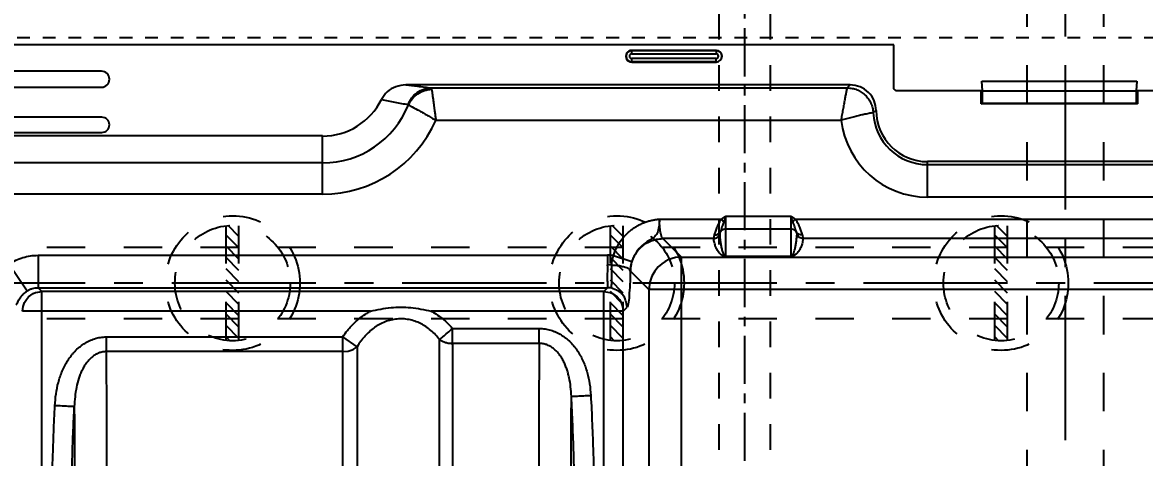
# Model space of a CAD drawing. Extents: x 14103 to 19353, y -3233 to 932.
# Drawn here: x 17231.6 to 17406.8, y 586.9 to 654.8 of the extents above; entities that cross this region are included whole.
import ezdxf

# ---------------------------------------------------------------- set-up
doc = ezdxf.new("R2010")
doc.units = 0
doc.header["$LTSCALE"] = 20
doc.header["$MEASUREMENT"] = 0
for name, pattern in [('CENTER', [0.6, 0.375, -0.075, 0.075, -0.075]), ('DASHED', [0.2, 0.1, -0.1]), ('HIDDEN', [0.2, 0.1, -0.1])]:
    doc.linetypes.add(name, pattern=pattern)
doc.layers.get('DEFPOINTS').update_dxf_attribs({"linetype": 'CONTINUOUS'})
for name, color, linetype in [('3a', 7, 'CONTINUOUS'), ('DEFAULT_2', 8, 'HIDDEN'), ('DIM', 3, 'CONTINUOUS'), ('HOLD DOWN', 7, 'CONTINUOUS'), ('OIL', 7, 'CONTINUOUS'), ('WATER', 9, 'HIDDEN'), ('water-2', 7, 'CONTINUOUS')]:
    doc.layers.add(name, color=color, linetype=linetype)
doc.styles.add('lxy2', font='txt.shx', dxfattribs={"width": 0.6})
doc.dimstyles.new('10', dxfattribs={"dimtxt": 10, "dimasz": 5, "dimexe": 2.5, "dimexo": 0, "dimgap": 1, "dimtad": 0, "dimdsep": 46, "dimtxsty": 'lxy2', "dimcen": -3, "dimclrd": 113, "dimclre": 113, "dimclrt": 3, "dimazin": 2, "dimtfac": 1, "dimtofl": 0, "dimtmove": 0, "dimatfit": 3, "dimfxl": 1, "dimtolj": 1, "dimtzin": 0, "dimarcsym": 0})

# ---------------------------------------------------------------- blocks, each defined once
blk = doc.blocks.new('*D92')
at = {"layer": 'DEFPOINTS', "color": 0, "linetype": 'Continuous'}
for p in [(17344.36, 892.14), (17344.36, 863.85), (17204.36, 164.09)]:
    blk.add_point(p, dxfattribs=at)
at = {"layer": 'OIL', "color": 113, "linetype": 'Continuous', "lineweight": -2}
blk.add_line((17344.36, 863.85), (17344.36, 892.14), dxfattribs=at)
at = {"layer": 'OIL', "color": 3, "linetype": 'Continuous', "insert": (17344.36, 899.64), "char_height": 10, "attachment_point": 5, "rotation": 90, "style": 'lxy2'}
blk.add_mtext('\\A1;140', dxfattribs=at)
blk = doc.blocks.new('*D115')
at = {"layer": 'DEFPOINTS', "color": 0}
for p in [(17554.36, 709.09), (17770.26, 709.09), (17204.36, 164.09)]:
    blk.add_point(p, dxfattribs=at)
at = {"layer": 'DIM', "color": 113, "lineweight": -2}
blk.add_line((17554.36, 709.09), (17770.26, 709.09), dxfattribs=at)
at = {"layer": 'DIM', "color": 3, "insert": (17779.26, 709.09), "char_height": 10, "attachment_point": 5, "style": 'lxy2'}
blk.add_mtext('\\A1;545', dxfattribs=at)
blk = doc.blocks.new('*D114')
at = {"layer": 'DEFPOINTS', "color": 0}
for p in [(17517.7, 684.09), (17770.26, 684.09), (17204.36, 164.09)]:
    blk.add_point(p, dxfattribs=at)
at = {"layer": 'DIM', "color": 113, "lineweight": -2}
blk.add_line((17517.7, 684.09), (17770.26, 684.09), dxfattribs=at)
at = {"layer": 'DIM', "color": 3, "insert": (17778.76, 684.09), "char_height": 10, "attachment_point": 5, "style": 'lxy2'}
blk.add_mtext('\\A1;520', dxfattribs=at)
blk = doc.blocks.new('*D113')
at = {"layer": 'DEFPOINTS', "color": 0}
for p in [(17754.36, 864.09), (17770.26, 864.09), (17204.36, 164.09)]:
    blk.add_point(p, dxfattribs=at)
at = {"layer": 'DIM', "color": 113, "lineweight": -2}
blk.add_line((17754.36, 864.09), (17770.26, 864.09), dxfattribs=at)
at = {"layer": 'DIM', "color": 3, "insert": (17778.26, 864.09), "char_height": 10, "attachment_point": 5, "style": 'lxy2'}
blk.add_mtext('\\A1;700', dxfattribs=at)
blk = doc.blocks.new('*D117')
at = {"layer": 'DEFPOINTS', "color": 0}
for p in [(17562.7, 639.09), (17770.26, 639.09), (17204.36, 164.09)]:
    blk.add_point(p, dxfattribs=at)
at = {"layer": 'DIM', "color": 113, "lineweight": -2}
blk.add_line((17562.7, 639.09), (17770.26, 639.09), dxfattribs=at)
at = {"layer": 'DIM', "color": 3, "insert": (17779.26, 639.09), "char_height": 10, "attachment_point": 5, "style": 'lxy2'}
blk.add_mtext('\\A1;475', dxfattribs=at)
blk = doc.blocks.new('*D116')
at = {"layer": 'DEFPOINTS', "color": 0}
for p in [(17760.7, 664.09), (17770.26, 664.09), (17204.36, 164.09)]:
    blk.add_point(p, dxfattribs=at)
at = {"layer": 'DIM', "color": 113, "lineweight": -2}
blk.add_line((17760.7, 664.09), (17770.26, 664.09), dxfattribs=at)
at = {"layer": 'DIM', "color": 3, "insert": (17778.26, 664.09), "char_height": 10, "attachment_point": 5, "style": 'lxy2'}
blk.add_mtext('\\A1;500', dxfattribs=at)

msp = doc.modelspace()

# ---------------------------------------------------------------- hatches: boundary and pattern name
at = {"layer": 'WATER', "linetype": 'HIDDEN', "ltscale": 3}
h = msp.add_hatch(dxfattribs=at)
h.set_pattern_fill('ANSI31', color=256, scale=10, angle=90, style=0)
h.set_pattern_definition([(135, (13393.275, 2274.9012), (-0.88388348, -0.88388348), [])])
h.paths.add_polyline_path([(17263.363, 623.035), (17263.363, 608.53), (17265.363, 608.53), (17265.363, 623.035, 0.0557281)])
h.paths.add_polyline_path([(17265.363, 614.09), (17263.363, 614.09), (17263.363, 608.53), (17265.363, 608.53)], flags=16)
h.paths.add_polyline_path([(17265.363, 619.65), (17263.363, 619.65), (17263.363, 614.09), (17265.363, 614.09)], flags=16)
h.paths.add_polyline_path([(17265.363, 605.146), (17265.363, 619.65), (17263.363, 619.65), (17263.363, 605.146, 0.0557281)])
h = msp.add_hatch(dxfattribs=at)
h.set_pattern_fill('ANSI31', color=256, scale=10, angle=90, style=0)
h.set_pattern_definition([(135, (13453.275, 2274.9012), (-0.88388348, -0.88388348), [])])
h.paths.add_polyline_path([(17323.363, 623.035), (17323.363, 608.53), (17325.363, 608.53), (17325.363, 623.035, 0.0557281)])
h.paths.add_polyline_path([(17325.363, 614.09), (17323.363, 614.09), (17323.363, 608.53), (17325.363, 608.53)], flags=16)
h.paths.add_polyline_path([(17325.363, 619.65), (17323.363, 619.65), (17323.363, 614.09), (17325.363, 614.09)], flags=16)
h.paths.add_polyline_path([(17325.363, 605.146), (17325.363, 619.65), (17323.363, 619.65), (17323.363, 605.146, 0.0557281)])
h = msp.add_hatch(dxfattribs=at)
h.set_pattern_fill('ANSI31', color=256, scale=10, angle=90, style=0)
h.set_pattern_definition([(135, (13513.275, 2274.9012), (-0.88388348, -0.88388348), [])])
h.paths.add_polyline_path([(17383.363, 623.035), (17383.363, 608.53), (17385.363, 608.53), (17385.363, 623.035, 0.0557281)])
h.paths.add_polyline_path([(17385.363, 614.09), (17383.363, 614.09), (17383.363, 608.53), (17385.363, 608.53)], flags=16)
h.paths.add_polyline_path([(17385.363, 619.65), (17383.363, 619.65), (17383.363, 614.09), (17385.363, 614.09)], flags=16)
h.paths.add_polyline_path([(17385.363, 605.146), (17385.363, 619.65), (17383.363, 619.65), (17383.363, 605.146, 0.0557281)])

# ---------------------------------------------------------------- linework, layer by layer
at = {"layer": '3a', "color": 4, "linetype": 'Continuous'}
for p, q in [((17367.613, 651.271), (17215.409, 651.271)), ((17339.878, 650.408), (17326.683, 650.408)), ((17326.683, 649.839), (17326.683, 650.408)), ((17326.683, 650.372), (17339.878, 650.372)), ((17339.878, 650.408), (17339.878, 649.839)), ((17367.613, 644.584), (17367.613, 651.271)), ((17326.683, 649.839), (17339.878, 649.839)), ((17339.878, 649.151), (17326.683, 649.151)), ((17326.683, 648.581), (17326.683, 649.151)), ((17339.878, 648.617), (17326.683, 648.617)), ((17326.683, 648.581), (17339.878, 648.581)), ((17339.878, 648.581), (17339.878, 649.151)), ((17243.882, 647.151), (17225.743, 647.151)), ((17243.882, 647.151), (17243.882, 647.08)), ((17360.793, 645.018), (17291.406, 645.018)), ((17360.339, 644.551), (17360.793, 645.018)), ((17381.377, 645.599), (17405.541, 645.599)), ((17381.456, 644.077), (17381.377, 645.599)), ((17405.541, 645.599), (17405.461, 644.077)), ((17225.74, 644.64), (17243.882, 644.64)), ((17243.874, 644.711), (17243.874, 644.64)), ((17295.391, 644.551), (17360.339, 644.551)), ((17381.279, 644.077), (17368.123, 644.077)), ((17381.279, 642.047), (17381.279, 644.077)), ((17381.279, 643.882), (17381.367, 643.97)), ((17381.456, 644.077), (17405.461, 644.077)), ((17381.456, 642.135), (17381.456, 644.077)), ((17405.461, 644.077), (17405.461, 642.135)), ((17405.639, 643.882), (17405.551, 643.97)), ((17405.639, 644.077), (17405.639, 642.047)), ((17418.795, 644.077), (17405.639, 644.077)), ((17381.279, 642.047), (17381.456, 642.135)), ((17405.639, 642.047), (17381.279, 642.047)), ((17405.461, 642.135), (17381.456, 642.135)), ((17405.461, 642.135), (17405.639, 642.047)), ((17243.944, 639.975), (17225.676, 639.975)), ((17243.944, 639.975), (17243.944, 639.904)), ((17359.405, 639.479), (17296.098, 639.479)), ((17278.43, 637.042), (17130.295, 637.042)), ((17225.676, 637.606), (17243.944, 637.606)), ((17243.944, 637.677), (17243.944, 637.606)), ((17278.43, 627.978), (17278.43, 637.042)), ((17278.43, 632.857), (17130.295, 632.857)), ((17414.041, 633.046), (17372.877, 633.046)), ((17372.877, 627.508), (17372.877, 633.046)), ((17372.877, 632.579), (17414.041, 632.579)), ((17278.43, 627.978), (17130.295, 627.978)), ((17414.041, 627.508), (17372.877, 627.508)), ((17331.032, 624.065), (17340.725, 624.065)), ((17340.725, 624.065), (17341.056, 623.649)), ((17341.388, 618.246), (17341.388, 624.553)), ((17341.388, 624.553), (17351.538, 624.553)), ((17351.538, 624.553), (17351.538, 618.246)), ((17352.2, 624.065), (17351.869, 623.649)), ((17352.2, 624.065), (17416.7, 624.065)), ((17341.388, 622.534), (17351.538, 622.534)), ((17339.46, 621.027), (17331.56, 621.027)), ((17331.56, 621.027), (17334.439, 618.149)), ((17415.934, 621.027), (17353.465, 621.027)), ((17229.476, 617.058), (17232.281, 612.869)), ((17233.983, 618.426), (17233.983, 613.373)), ((17233.983, 618.426), (17322.933, 618.426)), ((17322.933, 618.426), (17322.933, 616.929)), ((17323.525, 616.896), (17322.933, 616.929)), ((17323.835, 618.376), (17326.72, 617.48)), ((17334.439, 534.332), (17334.439, 618.149)), ((17334.439, 618.149), (17413.055, 618.149)), ((17351.538, 618.243), (17341.388, 618.243)), ((17326.498, 615.965), (17329.376, 613.086)), ((17233.983, 613.373), (17322.933, 613.373)), ((17234.591, 612.765), (17233.983, 613.373)), ((17322.933, 613.373), (17322.325, 612.765)), ((17322.325, 612.765), (17234.591, 612.765)), ((17234.591, 469.995), (17234.591, 612.765)), ((17322.325, 583.658), (17322.325, 612.765)), ((17418.118, 613.086), (17329.376, 613.086)), ((17329.376, 613.086), (17329.376, 534.332)), ((17325.362, 609.728), (17325.97, 610.336)), ((17285.914, 609.728), (17231.553, 609.728)), ((17325.362, 609.728), (17295.361, 609.728)), ((17325.362, 584.923), (17325.362, 609.728)), ((17298.712, 604.682), (17298.712, 607.009)), ((17298.712, 607.009), (17312.253, 607.009)), ((17312.253, 604.682), (17312.253, 607.009)), ((17244.668, 605.691), (17281.559, 605.691)), ((17244.668, 603.401), (17244.668, 605.691)), ((17281.559, 479.882), (17281.559, 605.691)), ((17283.829, 604.164), (17281.559, 605.691)), ((17312.253, 604.682), (17298.712, 604.682)), ((17281.559, 603.401), (17244.668, 603.401)), ((17283.829, 604.164), (17283.829, 479.254))]:
    msp.add_line(p, q, dxfattribs=at)
for points in [[(17341.388, 622.534), (17341.026, 622.468), (17340.712, 622.278), (17340.487, 621.989)], [(17352.439, 621.989), (17352.213, 622.278), (17351.899, 622.468), (17351.538, 622.534)], [(17334.439, 618.149), (17333.962, 618.124), (17333.511, 618.058), (17333.017, 617.938), (17332.489, 617.749), (17331.937, 617.475), (17331.373, 617.099), (17330.815, 616.603), (17330.29, 615.967), (17329.837, 615.173), (17329.509, 614.212), (17329.376, 613.086)], [(17231.553, 609.728), (17231.641, 610.439), (17231.859, 611.043), (17232.161, 611.538), (17232.509, 611.929), (17232.878, 612.228), (17233.249, 612.446), (17233.61, 612.598), (17233.953, 612.694), (17234.266, 612.746), (17234.591, 612.765)], [(17322.325, 612.765), (17322.635, 612.748), (17322.953, 612.696), (17323.299, 612.6), (17323.663, 612.448), (17324.037, 612.228), (17324.407, 611.929), (17324.756, 611.537), (17325.057, 611.041), (17325.275, 610.437), (17325.362, 609.728)], [(17281.559, 603.401), (17282.408, 603.492), (17283.182, 603.753), (17283.829, 604.164)]]:
    msp.add_lwpolyline(points, dxfattribs=at)
for centre, radius, start, end in [((17326.683, 649.495), 0.913, 89.99999, 270.00001), ((17326.683, 649.495), 0.878, 90, 270), ((17339.878, 649.495), 0.913, 270.00001, 89.99999), ((17339.878, 649.495), 0.878, 270, 90), ((17326.683, 649.495), 0.344, 90, 270), ((17339.878, 649.495), 0.344, 270, 90), ((17243.882, 645.896), 1.255, 270.0045, 89.99999), ((17278.43, 647.3), 10.259, 270, 333.55801), ((17278.43, 647.3), 14.443, 270, 338.09035), ((17243.944, 638.791), 1.185, 270.00001, 89.99999), ((17372.877, 641.073), 8.494, 182.64842, 270), ((17372.877, 641.073), 8.027, 180.53572, 270), ((17278.43, 647.3), 19.322, 270, 336.12153), ((17372.877, 641.073), 13.565, 186.74949, 270)]:
    msp.add_arc(centre, radius, start, end, dxfattribs=at)
for points in [[(17291.406, 645.018), (17289.843, 644.73), (17288.52, 643.922), (17287.616, 642.732)], [(17291.406, 645.018), (17293.251, 644.803), (17295.391, 644.551)], [(17364.85, 640.998), (17364.531, 642.54), (17363.649, 643.843), (17362.338, 644.712), (17360.793, 645.018)], [(17291.77, 641.947), (17292.351, 642.997), (17293.201, 643.826), (17294.246, 644.359), (17295.391, 644.551)], [(17291.831, 641.911), (17292.447, 642.869), (17293.303, 643.634), (17294.333, 644.143), (17295.451, 644.357)], [(17295.451, 644.357), (17295.425, 644.492), (17295.391, 644.551)], [(17295.451, 644.357), (17295.512, 643.907), (17295.549, 643.636), (17295.587, 643.353), (17295.625, 643.068), (17295.662, 642.785), (17295.699, 642.508), (17295.735, 642.242), (17295.769, 641.989), (17295.831, 641.521), (17295.885, 641.106), (17295.932, 640.746), (17295.974, 640.435), (17296.007, 640.162), (17296.055, 639.822), (17296.098, 639.479)], [(17359.405, 639.479), (17359.559, 640.342), (17359.636, 640.767), (17359.712, 641.186), (17359.859, 641.99), (17359.93, 642.375), (17359.999, 642.747), (17360.064, 643.097), (17360.125, 643.423), (17360.182, 643.722), (17360.232, 643.987), (17360.339, 644.551)], [(17360.339, 644.551), (17361.107, 644.476), (17361.847, 644.258), (17362.533, 643.904), (17363.139, 643.426), (17363.645, 642.842), (17364.03, 642.174), (17364.283, 641.444), (17364.392, 640.681)], [(17368.123, 644.077), (17367.861, 644.149), (17367.678, 644.337), (17367.613, 644.584)], [(17287.616, 642.732), (17289.682, 642.324), (17291.77, 641.947)], [(17291.77, 641.947), (17291.831, 641.911)], [(17291.831, 641.911), (17292.115, 641.758), (17293.264, 641.13), (17293.548, 640.971), (17294.147, 640.631), (17294.461, 640.45), (17294.782, 640.264), (17295.436, 639.878), (17296.098, 639.479)], [(17364.392, 640.681), (17364.053, 640.619), (17363.707, 640.553), (17363.275, 640.467), (17362.953, 640.399), (17362.606, 640.323), (17362.24, 640.239), (17361.861, 640.149), (17361.072, 639.95), (17360.662, 639.84), (17360.246, 639.725), (17359.827, 639.604), (17359.405, 639.479)], [(17364.392, 640.681), (17364.7, 640.895), (17364.851, 640.997)], [(17323.835, 618.376), (17324.284, 619.512), (17324.572, 620.053), (17324.899, 620.569), (17325.658, 621.514), (17326.089, 621.943), (17326.555, 622.341), (17327.046, 622.701), (17327.561, 623.022), (17328.1, 623.304), (17328.379, 623.431), (17328.663, 623.547), (17328.949, 623.652), (17329.239, 623.746), (17329.531, 623.828), (17329.826, 623.9), (17330.123, 623.96), (17330.273, 623.985), (17330.423, 624.008), (17330.574, 624.028), (17330.65, 624.036), (17330.726, 624.044), (17330.802, 624.051), (17330.879, 624.057), (17330.917, 624.059), (17330.975, 624.062), (17331.004, 624.064), (17331.032, 624.065)], [(17331.032, 624.065), (17330.924, 622.877), (17330.653, 621.877), (17330.127, 621.218), (17329.317, 620.676), (17328.341, 619.959), (17327.412, 618.917), (17326.72, 617.48)], [(17331.56, 621.027), (17331.404, 621.207), (17331.263, 621.615), (17331.183, 621.998), (17331.118, 622.454), (17331.07, 622.968), (17331.041, 623.52), (17331.032, 624.065)], [(17340.725, 624.065), (17340.518, 623.787), (17340.33, 623.484), (17340.162, 623.166), (17340.01, 622.839), (17339.878, 622.516), (17339.763, 622.203), (17339.666, 621.911), (17339.586, 621.649)], [(17340.725, 624.065), (17341.053, 624.313), (17341.388, 624.553)], [(17341.388, 624.553), (17341.22, 624.084), (17341.056, 623.649)], [(17351.538, 624.553), (17351.872, 624.313), (17352.2, 624.065)], [(17351.869, 623.649), (17351.705, 624.084), (17351.538, 624.553)], [(17353.34, 621.649), (17353.162, 622.203), (17353.047, 622.518), (17352.915, 622.84), (17352.764, 623.166), (17352.594, 623.486), (17352.407, 623.788), (17352.2, 624.065)], [(17341.056, 623.649), (17340.953, 623.369), (17340.859, 623.1), (17340.775, 622.85), (17340.633, 622.421), (17340.487, 621.989)], [(17352.439, 621.989), (17352.35, 622.248), (17352.226, 622.622), (17352.109, 622.973), (17351.972, 623.37), (17351.869, 623.649)], [(17326.498, 615.965), (17326.599, 616.949), (17326.89, 617.896), (17327.359, 618.77), (17327.989, 619.536), (17328.755, 620.165), (17329.629, 620.635), (17330.576, 620.926), (17331.56, 621.027)], [(17339.46, 621.027), (17339.773, 621.077), (17340.055, 621.22), (17340.279, 621.442), (17340.424, 621.723)], [(17339.586, 621.649), (17339.522, 621.408), (17339.472, 621.148), (17339.46, 621.027)], [(17341.388, 618.243), (17341.122, 618.278), (17340.88, 618.372), (17340.649, 618.521), (17340.459, 618.692), (17340.289, 618.888), (17340.102, 619.16), (17339.953, 619.431), (17339.797, 619.778), (17339.694, 620.064), (17339.594, 620.401), (17339.46, 621.027)], [(17339.586, 621.649), (17339.868, 621.636), (17340.487, 621.989)], [(17340.487, 621.989), (17340.455, 621.895), (17340.424, 621.723)], [(17340.424, 621.723), (17340.445, 621.437), (17340.467, 621.175), (17340.516, 620.713), (17340.568, 620.324), (17340.62, 619.996), (17340.672, 619.719), (17340.747, 619.381), (17340.818, 619.119), (17340.905, 618.855), (17341.019, 618.591), (17341.163, 618.372), (17341.388, 618.246)], [(17351.538, 618.244), (17351.774, 618.385), (17351.997, 618.794), (17352.132, 619.206), (17352.253, 619.719), (17352.357, 620.319), (17352.44, 620.992), (17352.502, 621.723)], [(17353.465, 621.027), (17353.379, 620.592), (17353.282, 620.225), (17353.18, 619.915), (17353.076, 619.653), (17352.922, 619.333), (17352.775, 619.084), (17352.592, 618.833), (17352.388, 618.616), (17352.173, 618.447), (17351.925, 618.317), (17351.538, 618.243)], [(17352.501, 621.723), (17352.499, 621.76), (17352.439, 621.989)], [(17353.34, 621.649), (17353.058, 621.636), (17352.439, 621.989)], [(17353.465, 621.027), (17353.153, 621.077), (17352.871, 621.22), (17352.646, 621.442), (17352.501, 621.723)], [(17353.465, 621.027), (17353.442, 621.22), (17353.34, 621.649)], [(17229.476, 617.058), (17230.514, 617.647), (17231.627, 618.076), (17232.791, 618.338), (17233.983, 618.426)], [(17322.933, 613.373), (17322.95, 613.698), (17322.933, 614.451), (17322.933, 615.568), (17322.933, 616.929)], [(17323.835, 618.376), (17323.735, 618.386), (17323.535, 618.404), (17323.234, 618.42), (17323.033, 618.426), (17322.933, 618.426)], [(17323.525, 616.896), (17323.521, 615.495), (17323.517, 614.889), (17323.512, 614.367), (17323.507, 613.942), (17323.5, 613.622), (17323.493, 613.414), (17323.486, 613.327)], [(17323.835, 618.376), (17323.658, 617.887), (17323.551, 617.393), (17323.525, 616.896)], [(17323.525, 616.896), (17323.778, 616.893), (17324.047, 616.888), (17324.33, 616.871), (17324.625, 616.839), (17324.93, 616.783), (17325.239, 616.703), (17325.546, 616.606)], [(17326.72, 617.48), (17326.62, 617.108), (17326.545, 616.737), (17326.472, 615.999)], [(17326.472, 615.999), (17326.301, 616.246), (17325.912, 616.473), (17325.546, 616.606)], [(17326.472, 615.999), (17326.4, 613.86), (17326.284, 612.066), (17326.132, 610.822), (17325.97, 610.336)], [(17326.472, 615.999), (17326.498, 615.965)], [(17232.281, 612.869), (17232.672, 613.089), (17233.092, 613.248), (17233.532, 613.344), (17233.983, 613.373)], [(17323.559, 613.313), (17323.215, 613.362), (17322.933, 613.373)], [(17325.97, 610.336), (17325.279, 612.288), (17323.559, 613.313)], [(17230.599, 610.682), (17230.729, 610.945), (17231.092, 611.632), (17231.317, 611.958), (17231.592, 612.284), (17231.917, 612.594), (17232.281, 612.869)], [(17285.914, 609.728), (17289.102, 610.266), (17292.179, 610.265), (17295.361, 609.728)], [(17281.559, 605.691), (17282.313, 606.71), (17282.724, 607.192), (17282.939, 607.425), (17283.159, 607.654), (17284.091, 608.505), (17285.106, 609.249), (17285.646, 609.58), (17285.914, 609.728)], [(17296.693, 605.268), (17296.04, 606.029), (17295.325, 606.706), (17294.544, 607.294), (17294.13, 607.551), (17293.707, 607.778), (17292.83, 608.144), (17291.913, 608.39), (17291.442, 608.464), (17290.971, 608.504), (17290.031, 608.485), (17289.561, 608.425), (17289.093, 608.331), (17288.183, 608.049), (17287.314, 607.646), (17286.894, 607.399), (17286.489, 607.127), (17285.728, 606.511), (17285.029, 605.805), (17284.863, 605.615), (17284.702, 605.42), (17284.394, 605.018), (17283.829, 604.164)], [(17295.361, 609.728), (17295.846, 609.452), (17296.888, 608.74), (17297.841, 607.923), (17298.712, 607.009)], [(17296.693, 605.268), (17297.206, 605.71), (17297.91, 606.317), (17298.712, 607.009)], [(17312.253, 607.009), (17313.16, 606.943), (17314.043, 606.747), (17314.476, 606.602), (17314.898, 606.427), (17315.696, 605.999), (17316.074, 605.747), (17316.258, 605.612), (17316.439, 605.471), (17317.114, 604.861), (17317.718, 604.183), (17317.995, 603.821), (17318.255, 603.445), (17318.719, 602.668), (17319.116, 601.858), (17319.451, 601.018), (17319.597, 600.588), (17319.729, 600.152), (17320.115, 598.381), (17320.303, 596.577)], [(17236.617, 594.965), (17236.797, 596.796), (17237.166, 598.586), (17237.759, 600.327), (17237.947, 600.752), (17238.152, 601.168), (17238.609, 601.97), (17239.138, 602.728), (17239.43, 603.09), (17239.584, 603.265), (17239.742, 603.436), (17240.415, 604.069), (17241.157, 604.62), (17241.354, 604.743), (17241.556, 604.861), (17241.97, 605.074), (17242.83, 605.41), (17243.278, 605.531), (17243.737, 605.619), (17244.668, 605.691)], [(17296.666, 579.207), (17296.674, 586.604), (17296.681, 593.543), (17296.687, 599.825), (17296.693, 605.268)], [(17296.693, 605.268), (17297.137, 605.018), (17297.632, 604.834), (17298.163, 604.72), (17298.712, 604.682)], [(17298.712, 604.682), (17298.704, 599.329), (17298.695, 593.151), (17298.686, 586.326), (17298.675, 579.008)], [(17312.253, 604.682), (17312.232, 602.291), (17312.223, 600.943), (17312.214, 599.542), (17312.2, 596.61), (17312.188, 593.509), (17312.179, 590.238), (17312.175, 588.539), (17312.173, 587.674), (17312.172, 586.803), (17312.166, 583.26), (17312.162, 579.621)], [(17317.269, 596.416), (17317.155, 597.914), (17316.916, 599.354), (17316.834, 599.704), (17316.744, 600.049), (17316.535, 600.716), (17316.288, 601.353), (17315.999, 601.96), (17315.837, 602.251), (17315.665, 602.532), (17315.288, 603.053), (17314.867, 603.52), (17314.64, 603.73), (17314.404, 603.921), (17313.905, 604.246), (17313.642, 604.377), (17313.372, 604.487), (17312.82, 604.633), (17312.253, 604.682)], [(17244.668, 603.401), (17244.086, 603.348), (17243.799, 603.282), (17243.52, 603.19), (17242.982, 602.935), (17242.724, 602.773), (17242.475, 602.589), (17242.012, 602.167), (17241.592, 601.678), (17241.398, 601.41), (17241.216, 601.129), (17240.887, 600.535), (17240.602, 599.903), (17240.474, 599.573), (17240.357, 599.233), (17239.989, 597.829), (17239.761, 596.355), (17239.651, 594.813)], [(17244.753, 579.48), (17244.749, 582.931), (17244.744, 586.295), (17244.742, 587.123), (17244.741, 587.944), (17244.737, 589.561), (17244.728, 592.676), (17244.717, 595.637), (17244.704, 598.443), (17244.696, 599.787), (17244.692, 600.444), (17244.687, 601.086), (17244.668, 603.401)], [(17317.224, 578.65), (17317.228, 581.906), (17317.233, 585.078), (17317.234, 585.858), (17317.236, 586.633), (17317.239, 588.156), (17317.247, 591.09), (17317.257, 593.876), (17317.269, 596.416)], [(17317.269, 596.416), (17317.558, 596.431), (17318.229, 596.467), (17319.189, 596.518), (17320.303, 596.577)], [(17317.825, 578.659), (17317.632, 587.549), (17317.476, 591.987), (17317.269, 596.416)], [(17320.303, 596.577), (17320.511, 592.11), (17320.668, 587.641), (17320.863, 578.7)], [(17236.124, 578.556), (17236.298, 586.763), (17236.437, 590.864), (17236.617, 594.965)], [(17239.651, 594.813), (17239.363, 594.828), (17238.692, 594.861), (17237.732, 594.909), (17236.617, 594.965)], [(17239.161, 578.515), (17239.238, 582.874), (17239.347, 587.088), (17239.486, 591.113), (17239.651, 594.813)], [(17239.651, 594.813), (17239.66, 592.946), (17239.669, 590.294), (17239.677, 587.507), (17239.68, 586.063), (17239.681, 585.329), (17239.683, 584.59), (17239.688, 581.587), (17239.691, 578.507)]]:
    msp.add_spline(points, degree=3, dxfattribs=at)
at = {"layer": 'DEFAULT_2', "color": 8, "linetype": 'HIDDEN'}
msp.add_line((17496.719, 652.368), (16900.363, 652.368), dxfattribs=at)
at = {"layer": 'HOLD DOWN', "color": 0, "linetype": 'ByBlock'}
for p, q in [((17295.391, 644.551), (17360.339, 644.551)), ((17278.43, 632.857), (17130.295, 632.857)), ((17372.877, 632.579), (17414.041, 632.579))]:
    msp.add_line(p, q, dxfattribs=at)
for centre, radius, start, end in [((17278.43, 647.3), 14.443, 270, 338.09035), ((17372.877, 641.073), 8.494, 182.64842, 270)]:
    msp.add_arc(centre, radius, start, end, dxfattribs=at)
for points in [[(17291.77, 641.947), (17292.351, 642.997), (17293.201, 643.826), (17294.246, 644.359), (17295.391, 644.551)], [(17360.339, 644.551), (17361.107, 644.476), (17361.847, 644.258), (17362.533, 643.904), (17363.139, 643.426), (17363.645, 642.842), (17364.03, 642.174), (17364.283, 641.444), (17364.392, 640.681)]]:
    msp.add_spline(points, degree=3, dxfattribs=at)
at = {"layer": 'OIL', "color": 4, "linetype": 'DASHED', "ltscale": 2}
for p, q in [((17340.363, 588.09), (17340.363, 864.09)), ((17348.363, 588.09), (17348.363, 864.09))]:
    msp.add_line(p, q, dxfattribs=at)
at = {"layer": 'OIL', "color": 2, "linetype": 'CENTER'}
msp.add_line((17344.363, 478.35), (17344.363, 864.09), dxfattribs=at)
at = {"layer": 'WATER', "linetype": 'HIDDEN', "ltscale": 3}
for p, q in [((17263.363, 605.146), (17263.363, 623.035)), ((17265.363, 605.146), (17265.363, 623.035)), ((17323.363, 605.146), (17323.363, 623.035)), ((17325.363, 605.146), (17325.363, 623.035)), ((17383.363, 605.146), (17383.363, 623.035)), ((17385.363, 605.146), (17385.363, 623.035)), ((17529.363, 619.65), (16879.363, 619.65)), ((17529.363, 608.53), (16879.363, 608.53))]:
    msp.add_line(p, q, dxfattribs=at)
at = {"layer": 'WATER', "color": 1, "linetype": 'CENTER', "ltscale": 3}
msp.add_line((17529.363, 614.09), (16873.803, 614.09), dxfattribs=at)
at = {"layer": 'WATER', "linetype": 'HIDDEN', "ltscale": 3}
for centre, radius in [((17264.363, 614.09), 10.5), ((17324.363, 614.09), 10.5), ((17384.363, 614.09), 10.5), ((17264.363, 614.09), 9), ((17324.363, 614.09), 9), ((17384.363, 614.09), 9)]:
    msp.add_circle(centre, radius, dxfattribs=at)
at = {"layer": 'water-2', "color": 11, "linetype": 'HIDDEN', "ltscale": 3}
for p, q in [((17388.363, 864.09), (17388.363, 495.09)), ((17400.363, 864.09), (17400.363, -535.91))]:
    msp.add_line(p, q, dxfattribs=at)
at = {"layer": 'water-2', "color": 1, "linetype": 'CENTER', "ltscale": 3}
msp.add_line((17394.363, 864.09), (17394.363, -535.909), dxfattribs=at)

# ---------------------------------------------------------------- dimensions: what is measured, and where the dimension line sits
at = {"layer": 'DIM'}
for feature_location, offset, picture, middle in [((17754.363, 864.09), (15.902, 0), '*D113', (17778.264, 864.09)), ((17554.363, 709.09), (215.902, 0), '*D115', (17779.264, 709.09)), ((17517.698, 684.09), (252.567, 0), '*D114', (17778.764, 684.09)), ((17760.696, 664.09), (9.568, 0), '*D116', (17778.264, 664.09)), ((17562.698, 639.09), (207.567, 0), '*D117', (17779.264, 639.09))]:
    dim = msp.add_ordinate_dim(feature_location=feature_location, offset=offset, dtype=0, origin=(17204.363, 164.09), dimstyle='10', dxfattribs=at)
    dim.commit()
    dim.dimension.update_dxf_attribs({"geometry": picture, "text_midpoint": middle})
at = {"layer": 'OIL', "color": 4, "linetype": 'Continuous'}
dim = msp.add_ordinate_dim(feature_location=(17344.363, 863.85), offset=(0, 28.285), dtype=1, origin=(17204.363, 164.09), dimstyle='10', dxfattribs=at)
dim.commit()
dim.dimension.update_dxf_attribs({"geometry": '*D92', "text_midpoint": (17344.363, 899.635)})

doc.saveas('drawing.dxf')
